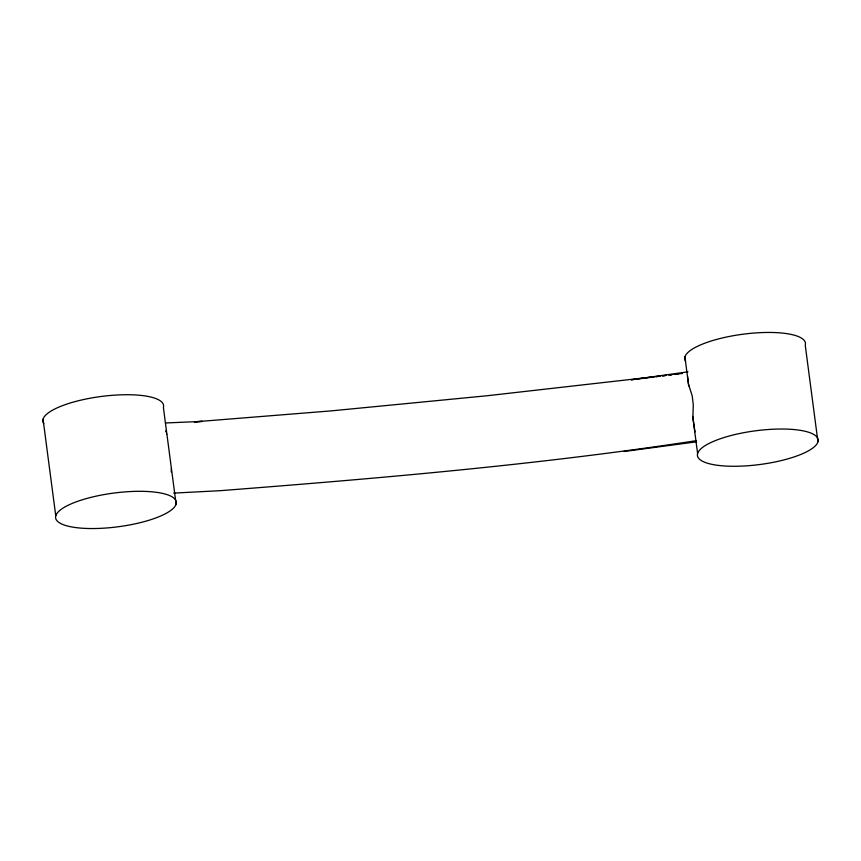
<?xml version="1.0" encoding="UTF-8"?>
<svg xmlns="http://www.w3.org/2000/svg" width="861" height="861" viewBox="0 0 861 861"><rect width="100%" height="100%" fill="white"/><g stroke="black" fill="none" stroke-linecap="round" stroke-linejoin="round"><path stroke-width="1.29" d="M171.242 471.86L171.414 468.492L166.905 434.17M173.707 493.105L220.362 490.673C379.453 478.296 538.695 464.789 696.495 440.649M623.999 451.508L696.441 441.833M687.961 371.812L631.135 379.809L653.499 377.032M656.136 376.709L660.086 376.214M662.712 375.891L665.349 375.557M669.298 375.073L671.924 374.75M674.561 374.417L682.461 373.437M659.644 376.149L487.014 395.759L331.216 410.88L194.457 421.858L202.346 421.406L165.387 422.977M662.281 375.826L666.231 375.342M668.868 375.019L671.494 374.696M674.131 374.374L678.081 373.9M695.01 431.899L692.879 417.553L693.288 404.939L692.244 395.995L688.477 384.114L687.573 376.472M165.624 430.898L166.216 432.265M817.95 441.811A60.873 16.994 -7.5 0 0 732.108 435.257A60.873 16.994 -7.5 0 0 723.272 465.887A60.873 16.994 -7.5 0 0 817.95 441.811L805.25 345.229A60.873 16.994 -7.5 0 0 742.279 334.305A60.873 16.994 -7.5 0 0 685.636 361.286M684.904 356.906L688.735 386.019M692.728 416.444L697.604 453.489M166.873 433.966L163.396 407.511A60.873 16.994 -7.5 0 0 100.425 396.577A60.873 16.994 -7.5 0 0 43.782 423.558M171.404 468.373L176.096 504.094A60.873 16.994 -7.5 0 1 81.418 528.159A60.873 16.994 -7.5 0 1 90.254 497.54A60.873 16.994 -7.5 0 1 176.096 504.094M43.05 419.189L55.75 515.771"/></g></svg>
